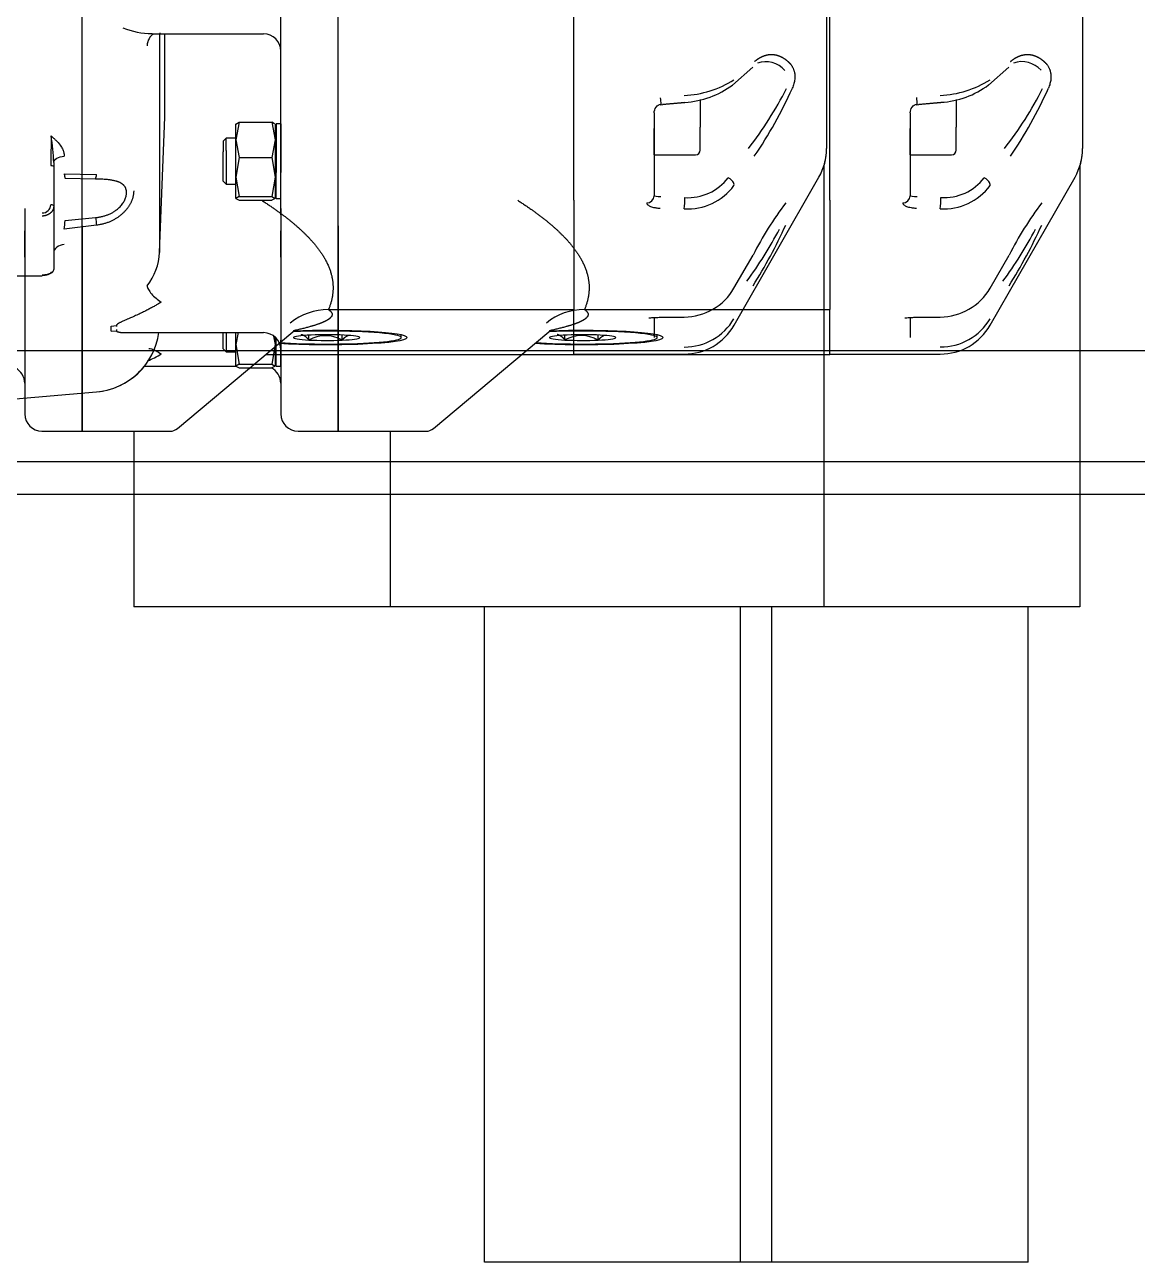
# Model space of a CAD drawing. Extents: x -1899985 to 1774885, y 556286 to 2175695.
# Drawn here: x -1083026.5 to -1082722.4, y 575677.6 to 576015.9 of the extents above; entities that cross this region are included whole.
import ezdxf

# ---------------------------------------------------------------- set-up
doc = ezdxf.new("R2010")
doc.units = 0
doc.header["$LTSCALE"] = 10
doc.header["$MEASUREMENT"] = 0
for name, color, linetype in [('20剖面图$0$A-LIN-V', 9, 'Continuous'), ('20剖面图$0$EWHS5T6M-1', 7, 'Continuous'), ('20剖面图$0$EWHS5T6M-3', 7, 'Continuous'), ('20剖面图$0$FHSGH10105-主梁-04', 7, 'Continuous'), ('20剖面图$0$FHSGH10105-主梁-06', 7, 'Continuous'), ('20剖面图$0$取电臂', 7, 'Continuous'), ('A-LIN-V', 9, 'Continuous')]:
    doc.layers.add(name, color=color, linetype=linetype)

# ---------------------------------------------------------------- blocks, each defined once
blk = doc.blocks.new('20剖面图$0$w4234')
at = {"layer": '20剖面图$0$EWHS5T6M-1', "color": 2, "linetype": 'Continuous'}
for p, q in [((1597292.03, -80330.89), (1597292.03, -80451.34)), ((1597292.03, -80330.89), (1597292.03, -80451.34)), ((1597103.46, -80403.29), (1597103.46, -80451.34)), ((1597103.46, -80403.29), (1597103.46, -80451.34)), ((1597279.46, -80451.34), (1597166.32, -80451.34)), ((1597199.32, -80451.34), (1597166.32, -80451.34)), ((1597279.46, -80451.34), (1597277.89, -80451.34))]:
    blk.add_line(p, q, dxfattribs=at)
at = {"layer": '20剖面图$0$EWHS5T6M-3', "color": 2, "linetype": 'Continuous'}
for p, q in [((1597089.32, -80347.15), (1597089.32, -80089)), ((1597223.68, -80312.06), (1597223.68, -80114.16)), ((1597223.68, -80312.06), (1597223.68, -80115.2)), ((1597292.82, -80115.33), (1597292.82, -80293.19)), ((1597292.82, -80115.33), (1597292.82, -80293.19)), ((1597089.32, -80403.29), (1597089.32, -80232.45)), ((1597292.82, -80293.19), (1597292.82, -80314.94)), ((1597292.82, -80293.19), (1597292.82, -80314.94)), ((1597267.09, -80308.68), (1597272.66, -80303.73)), ((1597223.68, -80340.16), (1597223.68, -80312.06)), ((1597223.68, -80340.16), (1597223.68, -80312.06)), ((1597247.34, -80314.06), (1597248.01, -80314)), ((1597247.96, -80314), (1597248.87, -80313.92)), ((1597254.08, -80313.42), (1597247.99, -80313.99)), ((1597248.87, -80313.92), (1597254.08, -80313.42)), ((1597258.25, -80312.57), (1597258.25, -80320.19)), ((1597292.82, -80314.94), (1597292.82, -80325.98)), ((1597292.82, -80314.94), (1597292.82, -80325.98)), ((1597245.68, -80316.26), (1597245.68, -80338.24)), ((1597245.68, -80316.29), (1597245.68, -80320.57)), ((1597245.68, -80327.7), (1597245.68, -80320.57)), ((1597258.25, -80326.45), (1597258.25, -80320.19)), ((1597258.25, -80322.93), (1597258.26, -80322.94)), ((1597245.68, -80327.7), (1597256.99, -80327.7)), ((1597292.03, -80330.89), (1597292.03, -80451.34)), ((1597292.03, -80330.89), (1597292.03, -80451.34)), ((1597245.68, -80333.85), (1597245.68, -80338.24)), ((1597267.53, -80374.31), (1597290.74, -80333.79)), ((1597245.68, -80338.24), (1597245.68, -80338.94)), ((1597223.68, -80340.16), (1597223.68, -80369.3)), ((1597223.68, -80340.16), (1597223.68, -80370.01)), ((1597073.61, -80342.38), (1597073.61, -80348.53)), ((1597073.61, -80344.12), (1597073.61, -80398.57)), ((1597073.61, -80355.67), (1597073.61, -80348.53)), ((1597089.32, -80347.15), (1597089.32, -80403.29)), ((1597267.5, -80364.17), (1597272.71, -80355.14)), ((1597156.63, -80370.01), (1597156.6, -80370.01)), ((1597156.63, -80370.01), (1597223.68, -80370.01)), ((1597223.68, -80382.34), (1597223.68, -80370.01)), ((1597223.68, -80382.16), (1597223.68, -80370.19)), ((1597245.68, -80372.2), (1597245.68, -80377.64)), ((1597247.51, -80372.14), (1597253.91, -80372.09)), ((1597115.34, -80402.55), (1597146.87, -80376.09)), ((1597151.28, -80378.35), (1597151.28, -80377.01)), ((1597160.34, -80378.38), (1597160.34, -80376.98)), ((1597176.53, -80377.68), (1597176.53, -80376.97)), ((1597139.43, -80382.34), (1597223.68, -80382.34)), ((1597223.68, -80382.22), (1597253.89, -80382.22)), ((1597073.61, -80390.18), (1597073.61, -80398.57)), ((1597078.32, -80403.29), (1597089.32, -80403.29)), ((1597078.32, -80403.29), (1597089.32, -80403.29)), ((1597089.32, -80403.29), (1597113.32, -80403.29)), ((1597089.32, -80403.29), (1597103.46, -80403.29)), ((1597103.46, -80403.29), (1597103.46, -80451.34)), ((1597103.46, -80403.29), (1597103.46, -80451.34)), ((1597116.03, -80451.34), (1597103.46, -80451.34)), ((1597116.03, -80451.34), (1597103.46, -80451.34)), ((1597279.46, -80451.34), (1597116.03, -80451.34)), ((1597199.32, -80451.34), (1597116.03, -80451.34)), ((1597279.46, -80451.34), (1597277.89, -80451.34)), ((1597292.03, -80451.34), (1597279.46, -80451.34)), ((1597292.03, -80451.34), (1597279.46, -80451.34))]:
    blk.add_line(p, q, dxfattribs=at)
for centre, radius, start, end in [((1597276.17, -80309.31), 7.05, 41.5617, 108.8064), ((1597252.74, -80284.12), 27.39, 272.3981, 302.5954), ((1597252.59, -80288.94), 24.48, 273.4853, 306.4262), ((1597193.06, -80264.81), 99.45, 322.0356, 333.2427), ((1597175.03, -80261.12), 118.74, 325.6453, 335.9387), ((1597256.99, -80326.45), 1.26, 270, 360), ((1597277.11, -80325.98), 15.71, 330.1892, 0), ((1597277.11, -80325.98), 15.71, 341.8051, 0), ((1597254.91, -80325.64), 13.8, 266.487, 322.7895), ((1597254.77, -80326.7), 15.83, 266.8023, 323.5023), ((1597243.69, -80338.88), 1.98, 268.2746, 358.1638), ((1597237.99, -80340.04), 16.09, 351.1863, 2.2116), ((1597360, -80399.84), 98.07, 143.0348, 152.8846), ((1597186.35, -80299.31), 105.5, 323.3467, 332.5077), ((1597142.59, -80282.94), 153.08, 328.2109, 335.2911), ((1597253.78, -80356.23), 15.85, 270.4064, 329.9676), ((1597156.63, -80386.51), 16.5, 90.0996, 129.166), ((1597254.02, -80364.66), 15.61, 269.5176, 329.7272), ((1597253.89, -80366.5), 15.71, 270, 330.1892), ((1597155.78, -80386.38), 9.21, 60.3173, 119.306), ((1597068.89, -80390.18), 4.71, 0, 62.8719), ((1597068.89, -80390.18), 4.71, 0, 62.8719), ((1597078.32, -80398.57), 4.71, 180, 270), ((1597078.32, -80398.57), 4.71, 180, 270), ((1597113.32, -80400.14), 3.14, 270, 310)]:
    blk.add_arc(centre, radius, start, end, dxfattribs=at)
for centre, major_axis, ratio, start_param, end_param in [((1597247.36, -80312.01), (-0.19, 2.03), 0.00447, 1.617607, 3.576156), ((1597156.11, -80377.68), (-22, 0), 0.087156, 3.141593, 5.13954), ((1597156.11, -80377.68), (20.43, 0), 0.087156, 0.485902, 2.024816), ((1597156.11, -80377.68), (22, 0), 0.087156, 4.081811, 6.283185), ((1597156.11, -80377.68), (-20.43, 0), 0.087156, 0.894834, 3.627495), ((1597156.11, -80377.68), (9.07, 0), 0.087156, 3.103896, 3.627495), ((1597156.11, -80377.68), (-9.07, 0), 0.087156, 5.198291, 6.245489), ((1597156.11, -80377.68), (-9.07, 0), 0.087156, 0.485902, 1.009501), ((1597156.11, -80377.68), (-9.07, 0), 0.087156, 1.009501, 2.056699), ((1597156.11, -80377.68), (9.07, 0), 0.087156, 1.009501, 2.056699), ((1597156.11, -80377.68), (9.07, 0), 0.087156, 5.198291, 6.245489), ((1597156.11, -80377.68), (-9.07, 0), 0.087156, 3.103896, 4.151094)]:
    blk.add_ellipse(centre, major_axis=major_axis, ratio=ratio, start_param=start_param, end_param=end_param, dxfattribs=at)
for points, degree, knots in [([(1597273.07, -80302.25), (1597273.67, -80301.73), (1597274.29, -80301.34), (1597274.92, -80300.95), (1597275.57, -80300.7), (1597276.21, -80300.45), (1597276.87, -80300.35), (1597277.52, -80300.25), (1597278.18, -80300.3), (1597278.83, -80300.35), (1597279.47, -80300.55), (1597280.11, -80300.75), (1597280.73, -80301.09), (1597281.34, -80301.44), (1597281.92, -80301.92), (1597282.5, -80302.4), (1597283.04, -80303.01)], 2, [0, 0, 0, 0.125, 0.125, 0.25, 0.25, 0.375, 0.375, 0.5, 0.5, 0.625, 0.625, 0.75, 0.75, 0.875, 0.875, 1, 1, 1]), ([(1597283.04, -80303.01), (1597283.1, -80303.1), (1597283.21, -80303.26), (1597283.37, -80303.51), (1597283.52, -80303.76), (1597283.65, -80304.02), (1597283.76, -80304.28), (1597283.86, -80304.55), (1597283.95, -80304.82), (1597284.02, -80305.1), (1597284.07, -80305.37), (1597284.12, -80305.66), (1597284.15, -80306.03), (1597284.16, -80306.5), (1597284.13, -80307.07), (1597284.04, -80307.67), (1597283.9, -80308.27), (1597283.71, -80308.9), (1597283.54, -80309.32), (1597283.45, -80309.53)], 3, [0, 0, 0, 0, 0.048845, 0.096906, 0.144215, 0.190808, 0.236719, 0.281986, 0.326648, 0.370744, 0.414319, 0.457414, 0.500075, 0.58118, 0.662791, 0.745199, 0.82869, 0.913537, 1, 1, 1, 1]), ([(1597245.68, -80316.26), (1597245.68, -80315.7), (1597245.87, -80315.12), (1597246.54, -80314.22), (1597247.02, -80313.91), (1597247.54, -80313.85)], 3, [0, 0, 0, 0, 0.5, 0.5, 1, 1, 1, 1]), ([(1597267.5, -80336.11), (1597267.53, -80335.96), (1597267.51, -80335.78), (1597267.4, -80335.4), (1597267.29, -80335.2), (1597266.99, -80334.8), (1597266.81, -80334.61), (1597266.38, -80334.26), (1597266.15, -80334.11), (1597265.91, -80333.99)], 3, [0, 0, 0, 0, 0.25, 0.25, 0.5, 0.5, 0.75, 0.75, 1, 1, 1, 1]), ([(1597138.4, -80340.16), (1597141.14, -80341.93), (1597143.46, -80343.64), (1597145.91, -80345.44), (1597147.93, -80347.2), (1597150.04, -80349.04), (1597151.7, -80350.85), (1597153.43, -80352.73), (1597154.69, -80354.59), (1597157.28, -80358.47), (1597157.78, -80362.28), (1597158.28, -80366.12), (1597156.63, -80370.01)], 2, [0, 0, 0, 0.125, 0.125, 0.25, 0.25, 0.375, 0.375, 0.5, 0.5, 0.75, 0.75, 1, 1, 1]), ([(1597243.63, -80340.86), (1597243.64, -80340.89), (1597243.64, -80340.95), (1597243.66, -80341.04), (1597243.71, -80341.15), (1597243.79, -80341.27), (1597243.96, -80341.44), (1597244.25, -80341.64), (1597244.69, -80341.84), (1597245.22, -80342.02), (1597245.82, -80342.15), (1597246.42, -80342.24), (1597246.91, -80342.28), (1597247.22, -80342.3), (1597247.36, -80342.3)], 3, [0, 0, 0, 0, 0.040091, 0.085599, 0.136434, 0.192536, 0.253873, 0.39572, 0.505375, 0.612356, 0.753804, 0.848833, 0.930864, 1, 1, 1, 1]), ([(1597156.6, -80370.01), (1597158.89, -80371.52), (1597156.11, -80373.04), (1597155.43, -80373.41), (1597154.44, -80373.79), (1597153.47, -80374.16), (1597152.21, -80374.53), (1597150.17, -80375.14), (1597147.32, -80375.76)], 2, [0, 0, 0, 0.5, 0.5, 0.625, 0.625, 0.75, 0.75, 0.9651205, 0.9651205, 0.9651205]), ([(1597244.26, -80372.33), (1597244.26, -80372.33), (1597244.27, -80372.33), (1597244.38, -80372.31), (1597244.76, -80372.26), (1597245.51, -80372.2), (1597246.53, -80372.15), (1597247.2, -80372.14), (1597247.51, -80372.14)], 3, [0.4127267, 0.4127267, 0.4127267, 0.4127267, 0.4325468, 0.4958555, 0.5912118, 0.726311, 0.893279, 1, 1, 1, 1]), ([(1597146.85, -80376.11), (1597147.03, -80375.96), (1597147.25, -80375.77), (1597147.26, -80375.7), (1597147.25, -80375.69)], 3, [0, 0, 0, 0, 0.0924354, 0.1357639, 0.1357639, 0.1357639, 0.1357639]), ([(1597149.16, -80376.79), (1597149.68, -80376.88), (1597150.25, -80377.3), (1597150.72, -80377.67), (1597151.28, -80378.35)], 2, [0, 0, 0, 0.5, 0.5, 1, 1, 1]), ([(1597160.34, -80378.38), (1597160.97, -80377.71), (1597161.51, -80377.35), (1597161.82, -80377.14), (1597162.12, -80377.02)], 2, [0, 0, 0, 0.25, 0.25, 0.3701268, 0.3701268, 0.3701268])]:
    blk.add_open_spline(points, degree=degree, knots=knots, dxfattribs=at)
for points in [[(1597247.54, -80339.21), (1597246.5, -80339.2), (1597245.68, -80339.08), (1597245.68, -80338.94)], [(1597278.27, -80345.78), (1597278.59, -80345.28), (1597278.86, -80344.84), (1597279.1, -80344.45)]]:
    blk.add_open_spline(points, degree=3, dxfattribs=at)
at = {"layer": '20剖面图$0$FHSGH10105-主梁-06', "color": 2, "linetype": 'Continuous'}
for p, q in [((1598387.64, -80411.62), (1592220.4, -80411.62)), ((1598387.64, -80420.62), (1592220.4, -80420.62))]:
    blk.add_line(p, q, dxfattribs=at)
at = {"layer": '20剖面图$0$取电臂', "color": 2, "linetype": 'Continuous'}
for p, q in [((1597199.32, -80630.48), (1597199.32, -80451.34)), ((1597199.32, -80630.48), (1597199.32, -80451.34)), ((1597277.89, -80630.48), (1597277.89, -80451.34)), ((1597277.89, -80630.48), (1597277.89, -80451.34)), ((1597205.61, -80630.48), (1597199.32, -80630.48)), ((1597205.61, -80630.48), (1597199.32, -80630.48)), ((1597271.61, -80630.48), (1597205.61, -80630.48)), ((1597271.61, -80630.48), (1597205.61, -80630.48)), ((1597277.89, -80630.48), (1597271.61, -80630.48)), ((1597277.89, -80630.48), (1597271.61, -80630.48))]:
    blk.add_line(p, q, dxfattribs=at)
blk = doc.blocks.new('20剖面图$0$55555555rrrrrr-M')
at = {"layer": '20剖面图$0$EWHS5T6M-1', "color": 2, "linetype": 'Continuous'}
for p, q in [((1515632.28, 577247.23), (1515632.28, 577126.78)), ((1515632.28, 577247.23), (1515632.28, 577126.78)), ((1515443.71, 577174.83), (1515443.71, 577126.78)), ((1515443.71, 577174.83), (1515443.71, 577126.78)), ((1515539.57, 577126.78), (1515506.57, 577126.78)), ((1515619.71, 577126.78), (1515506.57, 577126.78)), ((1515619.71, 577126.78), (1515618.14, 577126.78))]:
    blk.add_line(p, q, dxfattribs=at)
at = {"layer": '20剖面图$0$EWHS5T6M-3', "color": 2, "linetype": 'Continuous'}
for p, q in [((1515429.57, 577230.96), (1515429.57, 577489.11)), ((1515413.85, 577233.99), (1515413.85, 577484.4)), ((1515563.93, 577266.06), (1515563.93, 577463.96)), ((1515563.93, 577266.06), (1515563.93, 577462.91)), ((1515633.07, 577462.79), (1515633.07, 577284.92)), ((1515633.07, 577462.79), (1515633.07, 577284.92)), ((1515429.57, 577174.83), (1515429.57, 577345.67)), ((1515633.07, 577284.92), (1515633.07, 577263.17)), ((1515633.07, 577284.92), (1515633.07, 577263.17)), ((1515378.65, 577283.47), (1515409.14, 577283.47)), ((1515380.77, 577283.74), (1515380.7, 577283.07)), ((1515380.7, 577283.07), (1515380.7, 577249.53)), ((1515382.14, 577276.17), (1515382.14, 577283.47)), ((1515382.14, 577260.65), (1515382.14, 577276.17)), ((1515607.33, 577269.44), (1515612.91, 577274.38)), ((1515563.93, 577237.96), (1515563.93, 577266.06)), ((1515563.93, 577237.96), (1515563.93, 577266.06)), ((1515587.59, 577264.05), (1515588.26, 577264.12)), ((1515588.21, 577264.11), (1515589.12, 577264.2)), ((1515594.33, 577264.7), (1515588.24, 577264.12)), ((1515589.12, 577264.2), (1515594.33, 577264.69)), ((1515598.5, 577265.55), (1515598.5, 577257.93)), ((1515380.7, 577223.7), (1515382.14, 577260.65)), ((1515585.93, 577261.86), (1515585.93, 577239.88)), ((1515585.93, 577261.82), (1515585.93, 577257.55)), ((1515633.07, 577263.17), (1515633.07, 577252.13)), ((1515633.07, 577263.17), (1515633.07, 577252.13)), ((1515401.6, 577258.81), (1515402.51, 577259.33)), ((1515402.51, 577259.33), (1515401.6, 577254.5)), ((1515401.6, 577254.5), (1515401.6, 577258.85)), ((1515402.51, 577259.33), (1515411.37, 577259.33)), ((1515412.15, 577258.89), (1515411.37, 577259.33)), ((1515411.37, 577259.33), (1515412.28, 577254.5)), ((1515412.28, 577258.85), (1515412.28, 577254.5)), ((1515412.56, 577258.85), (1515412.28, 577257.75)), ((1515412.56, 577258.85), (1515412.56, 577245.56)), ((1515413.85, 577258.85), (1515412.56, 577258.85)), ((1515413.85, 577258.85), (1515413.85, 577245.56)), ((1515585.93, 577250.41), (1515585.93, 577257.55)), ((1515598.5, 577251.67), (1515598.5, 577257.93)), ((1515398.93, 577254.92), (1515398.14, 577254.14)), ((1515398.14, 577254.14), (1515398.14, 577251.18)), ((1515398.93, 577251.54), (1515398.93, 577254.92)), ((1515401.6, 577254.92), (1515398.93, 577254.92)), ((1515401.6, 577244.32), (1515401.6, 577254.5)), ((1515401.6, 577254.5), (1515402.51, 577249.67)), ((1515412.28, 577254.5), (1515411.37, 577249.67)), ((1515412.28, 577254.5), (1515412.28, 577244.32)), ((1515598.5, 577255.18), (1515598.51, 577255.17)), ((1515398.14, 577243.14), (1515398.14, 577251.18)), ((1515398.93, 577251.54), (1515398.93, 577242.35)), ((1515585.93, 577250.41), (1515597.24, 577250.41)), ((1515351.78, 577248.25), (1515351.78, 577247.1)), ((1515351.78, 577247.1), (1515351.78, 577236.35)), ((1515380.7, 577249.53), (1515380.7, 577223.7)), ((1515402.51, 577249.67), (1515401.6, 577244.32)), ((1515402.51, 577249.67), (1515411.37, 577249.67)), ((1515411.37, 577249.67), (1515412.28, 577244.32)), ((1515632.28, 577247.23), (1515632.28, 577126.78)), ((1515632.28, 577247.23), (1515632.28, 577126.78)), ((1515354.65, 577245.18), (1515363.49, 577244.99)), ((1515363.22, 577243.77), (1515354.93, 577243.9)), ((1515401.6, 577244.32), (1515402.51, 577238.98)), ((1515401.6, 577238.46), (1515401.6, 577244.32)), ((1515412.28, 577244.32), (1515411.37, 577238.98)), ((1515412.28, 577244.32), (1515412.28, 577238.46)), ((1515412.56, 577238.42), (1515412.56, 577245.56)), ((1515413.85, 577238.42), (1515413.85, 577245.56)), ((1515585.93, 577244.27), (1515585.93, 577239.88)), ((1515607.77, 577203.8), (1515630.99, 577244.32)), ((1515398.14, 577243.14), (1515398.93, 577242.35)), ((1515398.93, 577242.35), (1515401.6, 577242.35)), ((1515402.51, 577238.98), (1515401.6, 577238.46)), ((1515401.6, 577238.46), (1515402.51, 577237.95)), ((1515402.51, 577238.98), (1515411.37, 577238.98)), ((1515402.51, 577237.95), (1515411.37, 577237.95)), ((1515411.37, 577238.98), (1515412.28, 577238.46)), ((1515412.28, 577238.46), (1515411.37, 577237.95)), ((1515412.28, 577239.53), (1515412.56, 577238.42)), ((1515412.28, 577238.42), (1515412.28, 577238.46)), ((1515412.56, 577238.42), (1515413.85, 577238.42)), ((1515563.93, 577237.96), (1515563.93, 577208.81)), ((1515563.93, 577237.96), (1515563.93, 577208.1)), ((1515585.93, 577239.88), (1515585.93, 577239.17)), ((1515351.78, 577236.35), (1515351.78, 577219.01)), ((1515413.85, 577235.73), (1515413.85, 577229.58)), ((1515413.85, 577233.99), (1515413.85, 577179.54)), ((1515363.49, 577231.13), (1515354.65, 577230.02)), ((1515354.93, 577232.42), (1515363.22, 577233.22)), ((1515429.57, 577230.96), (1515429.57, 577174.83)), ((1515413.85, 577222.44), (1515413.85, 577229.58)), ((1515607.75, 577213.95), (1515612.96, 577222.97)), ((1515323.5, 577217.34), (1515348.64, 577217.34)), ((1515413.85, 577213.04), (1515413.85, 577199.75)), ((1515496.88, 577208.1), (1515496.85, 577208.1)), ((1515496.88, 577208.1), (1515563.93, 577208.1)), ((1515563.93, 577195.78), (1515563.93, 577208.1)), ((1515563.93, 577195.96), (1515563.93, 577207.92)), ((1515367.5, 577203.55), (1515368.91, 577203.76)), ((1515367.5, 577202.14), (1515367.5, 577203.55)), ((1515368.91, 577203.76), (1515368.93, 577203.46)), ((1515585.93, 577205.92), (1515585.93, 577200.47)), ((1515587.76, 577205.97), (1515594.16, 577206.02)), ((1515367.5, 577202.14), (1515368.91, 577202.31)), ((1515368.93, 577202.61), (1515368.91, 577202.31)), ((1515371.46, 577201.78), (1515409.14, 577201.78)), ((1515398.14, 577197.32), (1515398.14, 577201.78)), ((1515398.93, 577201.78), (1515398.93, 577196.54)), ((1515401.6, 577198.5), (1515401.6, 577201.78)), ((1515402.16, 577201.78), (1515401.6, 577198.5)), ((1515411.9, 577200.77), (1515412.28, 577198.5)), ((1515412.28, 577200.58), (1515412.28, 577198.5)), ((1515412.56, 577200.31), (1515412.56, 577199.75)), ((1515412.56, 577192.61), (1515412.56, 577199.75)), ((1515413.85, 577192.61), (1515413.85, 577199.75)), ((1515455.59, 577175.56), (1515487.12, 577202.02)), ((1515491.52, 577199.77), (1515491.52, 577201.1)), ((1515500.59, 577199.74), (1515500.59, 577201.13)), ((1515516.78, 577200.43), (1515516.78, 577201.15)), ((1515398.14, 577197.32), (1515398.93, 577196.54)), ((1515398.93, 577196.54), (1515401.6, 577196.54)), ((1515401.6, 577192.65), (1515401.6, 577198.5)), ((1515401.6, 577198.5), (1515402.51, 577193.16)), ((1515412.28, 577198.5), (1515411.37, 577193.16)), ((1515412.28, 577198.5), (1515412.28, 577192.65)), ((1515402.51, 577193.16), (1515401.6, 577192.65)), ((1515402.51, 577193.16), (1515411.37, 577193.16)), ((1515411.37, 577193.16), (1515412.28, 577192.65)), ((1515412.28, 577193.71), (1515412.56, 577192.61)), ((1515479.68, 577195.78), (1515563.93, 577195.78)), ((1515563.93, 577195.9), (1515594.14, 577195.9)), ((1515376.61, 577192.65), (1515401.6, 577192.65)), ((1515376.61, 577192.65), (1515401.6, 577192.65)), ((1515401.6, 577192.65), (1515402.51, 577192.13)), ((1515401.6, 577192.65), (1515402.51, 577192.13)), ((1515402.51, 577192.13), (1515411.37, 577192.13)), ((1515402.51, 577192.13), (1515411.29, 577192.13)), ((1515412.28, 577192.65), (1515411.37, 577192.13)), ((1515412.28, 577192.61), (1515412.28, 577192.65)), ((1515412.56, 577192.61), (1515413.85, 577192.61)), ((1515413.85, 577187.94), (1515413.85, 577179.54)), ((1515339.21, 577183.47), (1515363.49, 577185.6)), ((1515339.21, 577183.47), (1515363.49, 577185.6)), ((1515418.57, 577174.83), (1515429.57, 577174.83)), ((1515418.57, 577174.83), (1515429.57, 577174.83)), ((1515429.57, 577174.83), (1515443.71, 577174.83)), ((1515429.57, 577174.83), (1515453.57, 577174.83)), ((1515443.71, 577174.83), (1515443.71, 577126.78)), ((1515443.71, 577174.83), (1515443.71, 577126.78)), ((1515456.28, 577126.78), (1515443.71, 577126.78)), ((1515456.28, 577126.78), (1515443.71, 577126.78)), ((1515539.57, 577126.78), (1515456.28, 577126.78)), ((1515619.71, 577126.78), (1515456.28, 577126.78)), ((1515619.71, 577126.78), (1515618.14, 577126.78)), ((1515632.28, 577126.78), (1515619.71, 577126.78)), ((1515632.28, 577126.78), (1515619.71, 577126.78))]:
    blk.add_line(p, q, dxfattribs=at)
for centre, radius, start, end in [((1515378.58, 577303.39), 19.88, 246.5852, 270.2132), ((1515409.14, 577278.75), 4.71, 0, 90), ((1515616.42, 577268.81), 7.05, 41.5617, 108.8064), ((1515592.99, 577294), 27.39, 272.3981, 302.5954), ((1515592.84, 577289.18), 24.48, 273.4853, 306.4262), ((1515533.31, 577313.3), 99.45, 322.0356, 333.2427), ((1515515.28, 577317), 118.74, 325.6453, 335.9387), ((1516641.39, 577240.54), 1290.41, 179.33389, 179.69135), ((1515284.52, 577245.32), 67.33, 2.5008, 8.7375), ((1515597.24, 577251.67), 1.26, 270, 360), ((1515617.35, 577252.13), 15.71, 330.1892, 0), ((1515617.35, 577252.13), 15.71, 341.8051, 0), ((1515359.76, 577245.19), 3.73, 337.7143, 357.0189), ((1515595.16, 577252.48), 13.8, 266.487, 322.7895), ((1515595.02, 577251.42), 15.83, 266.8023, 323.5023), ((1515348.7, 577236.8), 2.29, 268.4026, 358.4531), ((1515583.94, 577239.24), 1.98, 268.2746, 358.1638), ((1515578.24, 577238.08), 16.09, 351.1863, 2.2116), ((1515700.25, 577178.27), 98.07, 143.0348, 152.8846), ((1515040.02, 577267.2), 316.82, 353.2607, 353.6969), ((1516231.37, 577346.02), 875.45, 187.4029, 187.54076), ((1515526.6, 577278.8), 105.5, 323.3467, 332.5077), ((1515482.83, 577295.18), 153.08, 328.2109, 335.2911), ((1515364.82, 577224.4), 15.89, 321.8574, 357.4911), ((1515351.02, 577219.03), 0.763, 268.2746, 358.1638), ((1515594.03, 577221.88), 15.85, 270.4064, 329.9676), ((1515496.88, 577191.61), 16.5, 90.0996, 129.166), ((1515594.27, 577213.46), 15.61, 269.5176, 329.7272), ((1515594.14, 577211.61), 15.71, 270, 330.1892), ((1515361.85, 577204.38), 18.86, 275, 352.0705), ((1515409.14, 577197.06), 4.71, 0, 90), ((1515496.03, 577191.74), 9.21, 60.3173, 119.306), ((1515370.29, 577213.4), 20.58, 290.3016, 301.9872), ((1515361.85, 577204.38), 18.86, 275, 321.5339), ((1515409.14, 577187.94), 4.71, 0, 62.8719), ((1515409.14, 577187.94), 4.71, 0, 62.8719), ((1515418.57, 577179.54), 4.71, 180, 270), ((1515418.57, 577179.54), 4.71, 180, 270), ((1515453.57, 577177.97), 3.14, 270, 310)]:
    blk.add_arc(centre, radius, start, end, dxfattribs=at)
for centre, major_axis, ratio, start_param, end_param in [((1515381.18, 577279.19), (1.87, -4.33), 0.783089, 3.209194, 4.163104), ((1515587.61, 577266.11), (-0.19, 2.03), 0.00447, 1.617607, 3.576156), ((1515351, 577236.35), (-0.786, 0), 0.5, 3.141593, 4.712389), ((1515354.93, 577223.6), (3.14, 0), 0.721105, 1.658063, 3.14162), ((1515496.35, 577200.43), (22, 0), 0.087156, 4.081811, 6.283185), ((1515496.35, 577200.43), (-20.43, 0), 0.087156, 0.894834, 3.627495), ((1515496.35, 577200.43), (9.07, 0), 0.087156, 3.103896, 3.627495), ((1515496.35, 577200.43), (-22, 0), 0.087156, 3.141593, 5.13954), ((1515496.35, 577200.43), (-9.07, 0), 0.087156, 5.198291, 6.245489), ((1515496.35, 577200.43), (20.43, 0), 0.087156, 0.485902, 2.024816), ((1515496.35, 577200.43), (-9.07, 0), 0.087156, 0.485902, 1.009501), ((1515496.35, 577200.43), (-9.07, 0), 0.087156, 1.009501, 2.056699), ((1515496.35, 577200.43), (9.07, 0), 0.087156, 1.009501, 2.056699), ((1515496.35, 577200.43), (9.07, 0), 0.087156, 5.198291, 6.245489), ((1515496.35, 577200.43), (-9.07, 0), 0.087156, 3.103896, 4.151094)]:
    blk.add_ellipse(centre, major_axis=major_axis, ratio=ratio, start_param=start_param, end_param=end_param, dxfattribs=at)
for points, degree, knots in [([(1515613.32, 577275.86), (1515613.92, 577276.39), (1515614.54, 577276.78), (1515615.17, 577277.17), (1515615.81, 577277.42), (1515616.46, 577277.66), (1515617.12, 577277.76), (1515617.77, 577277.86), (1515618.42, 577277.81), (1515619.08, 577277.76), (1515619.72, 577277.56), (1515620.36, 577277.36), (1515620.97, 577277.02), (1515621.59, 577276.68), (1515622.17, 577276.2), (1515622.75, 577275.71), (1515623.29, 577275.1)], 2, [0, 0, 0, 0.125, 0.125, 0.25, 0.25, 0.375, 0.375, 0.5, 0.5, 0.625, 0.625, 0.75, 0.75, 0.875, 0.875, 1, 1, 1]), ([(1515623.29, 577275.1), (1515623.34, 577275.02), (1515623.46, 577274.86), (1515623.62, 577274.61), (1515623.77, 577274.35), (1515623.9, 577274.09), (1515624.01, 577273.83), (1515624.11, 577273.56), (1515624.2, 577273.29), (1515624.27, 577273.02), (1515624.32, 577272.74), (1515624.36, 577272.46), (1515624.4, 577272.09), (1515624.41, 577271.62), (1515624.37, 577271.04), (1515624.29, 577270.45), (1515624.15, 577269.84), (1515623.96, 577269.22), (1515623.79, 577268.8), (1515623.7, 577268.59)], 3, [0, 0, 0, 0, 0.048845, 0.096906, 0.144215, 0.190808, 0.236719, 0.281986, 0.326648, 0.370744, 0.414319, 0.457414, 0.500075, 0.58118, 0.662791, 0.745199, 0.82869, 0.913537, 1, 1, 1, 1]), ([(1515585.93, 577261.86), (1515585.93, 577262.42), (1515586.11, 577262.99), (1515586.79, 577263.9), (1515587.27, 577264.21), (1515587.79, 577264.26)], 3, [0, 0, 0, 0, 0.5, 0.5, 1, 1, 1, 1]), ([(1515351.07, 577255.54), (1515351.29, 577255.35), (1515351.73, 577254.96), (1515352.59, 577254.16), (1515353.34, 577253.33), (1515353.87, 577252.53), (1515354.15, 577252.04), (1515354.33, 577251.61), (1515354.48, 577251.2), (1515354.58, 577250.8), (1515354.64, 577250.4), (1515354.65, 577250.13), (1515354.65, 577250)], 3, [0, 0, 0, 0, 0.125011, 0.250017, 0.499875, 0.603087, 0.677277, 0.749978, 0.814865, 0.874988, 0.937496, 1, 1, 1, 1]), ([(1515351, 577247.49), (1515351.2, 577247.49), (1515351.41, 577247.45), (1515351.7, 577247.3), (1515351.78, 577247.2), (1515351.78, 577247.1)], 3, [0, 0, 0, 0, 0.5, 0.5, 1, 1, 1, 1]), ([(1515351.78, 577248.25), (1515351.78, 577248.65), (1515352.06, 577249.1), (1515353.16, 577249.77), (1515353.94, 577249.96), (1515354.65, 577250)], 3, [0, 0, 0, 0, 0.5, 0.5, 1, 1, 1, 1]), ([(1515354.65, 577245.18), (1515354.66, 577245.12), (1515354.67, 577245.01), (1515354.69, 577244.85), (1515354.71, 577244.68), (1515354.74, 577244.51), (1515354.77, 577244.34), (1515354.81, 577244.19), (1515354.84, 577244.07), (1515354.88, 577243.96), (1515354.91, 577243.92), (1515354.93, 577243.9)], 3, [0, 0, 0, 0, 0.077735, 0.163795, 0.258193, 0.360935, 0.47203, 0.591481, 0.719291, 0.855464, 1, 1, 1, 1]), ([(1515371.67, 577240.05), (1515371.67, 577240.13), (1515371.67, 577240.29), (1515371.65, 577240.52), (1515371.61, 577240.73), (1515371.56, 577240.94), (1515371.5, 577241.14), (1515371.43, 577241.33), (1515371.34, 577241.51), (1515371.23, 577241.69), (1515371.12, 577241.85), (1515370.99, 577242.01), (1515370.84, 577242.15), (1515370.69, 577242.29), (1515370.51, 577242.43), (1515370.33, 577242.55), (1515370.13, 577242.67), (1515369.92, 577242.78), (1515369.69, 577242.88), (1515369.45, 577242.98), (1515369.2, 577243.07), (1515368.76, 577243.21), (1515368.11, 577243.37), (1515367.2, 577243.52), (1515366.12, 577243.64), (1515364.79, 577243.73), (1515363.77, 577243.76), (1515363.22, 577243.77)], 3, [0, 0, 0, 0, 0.025288, 0.050219, 0.074845, 0.099219, 0.123396, 0.147433, 0.171387, 0.195316, 0.219278, 0.243332, 0.267533, 0.291939, 0.316604, 0.341581, 0.366922, 0.392675, 0.418887, 0.445603, 0.472864, 0.500709, 0.581938, 0.664866, 0.750426, 0.865857, 1, 1, 1, 1]), ([(1515607.75, 577242), (1515607.77, 577242.16), (1515607.76, 577242.34), (1515607.64, 577242.72), (1515607.54, 577242.92), (1515607.24, 577243.31), (1515607.05, 577243.51), (1515606.63, 577243.85), (1515606.4, 577244.01), (1515606.16, 577244.13)], 3, [0, 0, 0, 0, 0.25, 0.25, 0.5, 0.5, 0.75, 0.75, 1, 1, 1, 1]), ([(1515373.64, 577240.5), (1515373.64, 577240.4), (1515373.63, 577240.21), (1515373.62, 577239.93), (1515373.59, 577239.64), (1515373.54, 577239.35), (1515373.48, 577239.06), (1515373.41, 577238.76), (1515373.32, 577238.47), (1515373.22, 577238.17), (1515373.11, 577237.87), (1515372.98, 577237.57), (1515372.83, 577237.27), (1515372.67, 577236.97), (1515372.5, 577236.66), (1515372.31, 577236.36), (1515372.1, 577236.05), (1515371.88, 577235.75), (1515371.63, 577235.45), (1515371.38, 577235.14), (1515371.1, 577234.84), (1515370.81, 577234.54), (1515370.42, 577234.17), (1515369.92, 577233.75), (1515369.29, 577233.28), (1515368.61, 577232.84), (1515367.88, 577232.44), (1515367.1, 577232.08), (1515366.27, 577231.76), (1515365.39, 577231.5), (1515364.46, 577231.28), (1515363.82, 577231.18), (1515363.49, 577231.13)], 3, [0, 0, 0, 0, 0.023596, 0.046848, 0.069813, 0.092549, 0.115115, 0.137574, 0.159988, 0.182418, 0.204926, 0.227574, 0.250421, 0.273525, 0.296943, 0.320728, 0.344931, 0.369601, 0.394784, 0.420522, 0.446855, 0.473821, 0.501454, 0.550477, 0.600634, 0.652145, 0.705215, 0.760032, 0.81677, 0.875584, 0.936618, 1, 1, 1, 1]), ([(1515363.22, 577233.22), (1515363.38, 577233.24), (1515363.71, 577233.28), (1515364.18, 577233.36), (1515364.65, 577233.44), (1515365.1, 577233.55), (1515365.54, 577233.67), (1515365.97, 577233.8), (1515366.38, 577233.94), (1515366.78, 577234.1), (1515367.17, 577234.27), (1515367.55, 577234.46), (1515367.91, 577234.66), (1515368.27, 577234.87), (1515368.6, 577235.1), (1515369.01, 577235.39), (1515369.45, 577235.76), (1515369.92, 577236.2), (1515370.33, 577236.66), (1515370.69, 577237.13), (1515370.99, 577237.61), (1515371.24, 577238.09), (1515371.43, 577238.59), (1515371.57, 577239.08), (1515371.66, 577239.57), (1515371.67, 577239.89), (1515371.67, 577240.05)], 3, [0, 0, 0, 0, 0.039878, 0.078912, 0.117144, 0.154619, 0.191384, 0.227489, 0.262988, 0.297935, 0.332389, 0.366411, 0.400064, 0.433413, 0.466526, 0.499471, 0.55456, 0.607472, 0.65855, 0.708176, 0.756766, 0.804764, 0.852628, 0.900824, 0.949803, 1, 1, 1, 1]), ([(1515478.64, 577237.96), (1515481.39, 577236.18), (1515483.71, 577234.47), (1515486.16, 577232.67), (1515488.18, 577230.92), (1515490.29, 577229.08), (1515491.95, 577227.27), (1515493.68, 577225.39), (1515494.93, 577223.52), (1515497.53, 577219.64), (1515498.03, 577215.84), (1515498.53, 577211.99), (1515496.88, 577208.1)], 2, [0, 0, 0, 0.125, 0.125, 0.25, 0.25, 0.375, 0.375, 0.5, 0.5, 0.75, 0.75, 1, 1, 1]), ([(1515583.88, 577237.25), (1515583.88, 577237.23), (1515583.89, 577237.17), (1515583.91, 577237.07), (1515583.96, 577236.96), (1515584.04, 577236.85), (1515584.21, 577236.68), (1515584.5, 577236.48), (1515584.94, 577236.27), (1515585.47, 577236.1), (1515586.07, 577235.97), (1515586.67, 577235.88), (1515587.16, 577235.83), (1515587.47, 577235.82), (1515587.61, 577235.81)], 3, [0, 0, 0, 0, 0.040091, 0.085599, 0.136434, 0.192536, 0.253873, 0.39572, 0.505375, 0.612356, 0.753804, 0.848833, 0.930864, 1, 1, 1, 1]), ([(1515351.78, 577236.35), (1515351.78, 577236.29), (1515351.78, 577236.17), (1515351.76, 577235.99), (1515351.72, 577235.82), (1515351.68, 577235.66), (1515351.62, 577235.5), (1515351.55, 577235.34), (1515351.47, 577235.19), (1515351.38, 577235.05), (1515351.29, 577234.91), (1515351.18, 577234.78), (1515351.07, 577234.66), (1515350.95, 577234.55), (1515350.83, 577234.44), (1515350.7, 577234.34), (1515350.57, 577234.25), (1515350.44, 577234.16), (1515350.3, 577234.08), (1515350.16, 577234.01), (1515350.02, 577233.95), (1515349.88, 577233.89), (1515349.74, 577233.84), (1515349.59, 577233.79), (1515349.45, 577233.75), (1515349.31, 577233.72), (1515349.17, 577233.7), (1515349.04, 577233.68), (1515348.9, 577233.66), (1515348.77, 577233.65), (1515348.68, 577233.65), (1515348.64, 577233.65)], 3, [0, 0, 0, 0, 0.043815, 0.086945, 0.129389, 0.171151, 0.212229, 0.252628, 0.292346, 0.331388, 0.369753, 0.407445, 0.444466, 0.480818, 0.516503, 0.551525, 0.585887, 0.619591, 0.652642, 0.685043, 0.716798, 0.747913, 0.778391, 0.808237, 0.837458, 0.866059, 0.894046, 0.921426, 0.948207, 0.974395, 1, 1, 1, 1]), ([(1515348.64, 577217.59), (1515348.71, 577217.59), (1515348.86, 577217.59), (1515349.08, 577217.6), (1515349.31, 577217.61), (1515349.52, 577217.64), (1515349.74, 577217.67), (1515349.95, 577217.71), (1515350.16, 577217.76), (1515350.35, 577217.81), (1515350.54, 577217.87), (1515350.72, 577217.94), (1515350.9, 577218.02), (1515351.07, 577218.1), (1515351.24, 577218.2), (1515351.41, 577218.32), (1515351.56, 577218.47), (1515351.68, 577218.63), (1515351.77, 577218.81), (1515351.78, 577218.94), (1515351.78, 577219.01)], 3, [0, 0, 0, 0, 0.043817, 0.087902, 0.132274, 0.176955, 0.221965, 0.267323, 0.313047, 0.359156, 0.405668, 0.4526, 0.499967, 0.551187, 0.60913, 0.673811, 0.745237, 0.823412, 0.908334, 1, 1, 1, 1]), ([(1515351, 577218.27), (1515351, 577218.1), (1515350.83, 577217.95), (1515350.75, 577217.87), (1515350.63, 577217.8), (1515350.5, 577217.72), (1515350.34, 577217.66), (1515350.18, 577217.6), (1515349.99, 577217.55), (1515349.8, 577217.5), (1515349.58, 577217.46), (1515349.43, 577217.44), (1515349.28, 577217.42), (1515348.97, 577217.39), (1515348.64, 577217.39)], 2, [0, 0, 0, 0.25, 0.25, 0.375, 0.375, 0.5, 0.5, 0.625, 0.625, 0.75, 0.75, 0.833333, 0.833333, 1, 1, 1]), ([(1515377.32, 577214.59), (1515377.34, 577214.29), (1515377.46, 577213.95), (1515377.86, 577213.19), (1515378.15, 577212.78), (1515378.87, 577211.96), (1515379.29, 577211.55), (1515380.2, 577210.78), (1515380.69, 577210.42), (1515381.18, 577210.12)], 3, [0, 0, 0, 0, 0.25, 0.25, 0.5, 0.5, 0.75, 0.75, 1, 1, 1, 1]), ([(1515381.18, 577210.12), (1515381.07, 577210.05), (1515380.83, 577209.9), (1515380.46, 577209.68), (1515380.06, 577209.45), (1515379.64, 577209.21), (1515379.2, 577208.96), (1515378.73, 577208.7), (1515378.24, 577208.43), (1515377.73, 577208.16), (1515377.19, 577207.88), (1515376.63, 577207.59), (1515376.05, 577207.3), (1515375.44, 577207.01), (1515374.6, 577206.61), (1515373.63, 577206.17), (1515372.66, 577205.75), (1515372, 577205.48), (1515371.52, 577205.28), (1515371.12, 577205.1), (1515370.71, 577204.92), (1515370.35, 577204.74), (1515370.02, 577204.58), (1515369.74, 577204.44), (1515369.5, 577204.3), (1515369.3, 577204.17), (1515369.14, 577204.06), (1515369.02, 577203.95), (1515368.94, 577203.85), (1515368.92, 577203.79), (1515368.91, 577203.76)], 3, [0, 0, 0, 0, 0.029065, 0.059681, 0.091858, 0.125603, 0.160926, 0.197831, 0.236324, 0.276411, 0.318095, 0.361381, 0.406272, 0.45277, 0.50088, 0.599222, 0.673538, 0.723826, 0.750086, 0.785132, 0.817484, 0.847177, 0.874255, 0.89878, 0.920832, 0.940524, 0.958011, 0.973518, 0.987365, 1, 1, 1, 1]), ([(1515496.85, 577208.1), (1515499.13, 577206.59), (1515496.36, 577205.07), (1515495.68, 577204.7), (1515494.69, 577204.32), (1515493.72, 577203.95), (1515492.46, 577203.58), (1515490.41, 577202.98), (1515487.57, 577202.36)], 2, [0, 0, 0, 0.5, 0.5, 0.625, 0.625, 0.75, 0.75, 0.9651205, 0.9651205, 0.9651205]), ([(1515584.5, 577205.78), (1515584.5, 577205.78), (1515584.52, 577205.79), (1515584.63, 577205.81), (1515585.01, 577205.86), (1515585.76, 577205.92), (1515586.78, 577205.96), (1515587.45, 577205.97), (1515587.76, 577205.97)], 3, [0.4127267, 0.4127267, 0.4127267, 0.4127267, 0.4325468, 0.4958555, 0.5912118, 0.726311, 0.893279, 1, 1, 1, 1]), ([(1515368.91, 577202.31), (1515368.91, 577202.3), (1515368.91, 577202.27), (1515368.93, 577202.22), (1515368.97, 577202.18), (1515369.02, 577202.13), (1515369.08, 577202.09), (1515369.16, 577202.05), (1515369.26, 577202.02), (1515369.37, 577201.98), (1515369.49, 577201.95), (1515369.63, 577201.92), (1515369.79, 577201.89), (1515369.95, 577201.86), (1515370.14, 577201.84), (1515370.34, 577201.82), (1515370.55, 577201.81), (1515370.78, 577201.79), (1515371.02, 577201.78), (1515371.25, 577201.78), (1515371.39, 577201.78), (1515371.45, 577201.78)], 3, [0, 0, 0, 0, 0.0069116, 0.0141137, 0.0217356, 0.0298867, 0.0386568, 0.0481179, 0.0583273, 0.0693308, 0.081165, 0.0938592, 0.1074372, 0.1219183, 0.1373187, 0.1536516, 0.1709282, 0.1891578, 0.2083486, 0.2285073, 0.2427241, 0.2427241, 0.2427241, 0.2427241]), ([(1515487.1, 577202.01), (1515487.28, 577202.16), (1515487.49, 577202.34), (1515487.51, 577202.41), (1515487.5, 577202.42)], 3, [0, 0, 0, 0, 0.0924354, 0.1357639, 0.1357639, 0.1357639, 0.1357639]), ([(1515489.41, 577201.33), (1515489.93, 577201.24), (1515490.49, 577200.81), (1515490.97, 577200.45), (1515491.52, 577199.77)], 2, [0, 0, 0, 0.5, 0.5, 1, 1, 1]), ([(1515500.59, 577199.74), (1515501.21, 577200.4), (1515501.75, 577200.76), (1515502.06, 577200.97), (1515502.36, 577201.1)], 2, [0, 0, 0, 0.25, 0.25, 0.3701268, 0.3701268, 0.3701268]), ([(1515377.78, 577197.46), (1515377.97, 577197.46), (1515378.22, 577197.42), (1515378.87, 577197.22), (1515379.29, 577197.04), (1515380.2, 577196.56), (1515380.69, 577196.27), (1515381.18, 577195.95)], 3, [0.2947245, 0.2947245, 0.2947245, 0.2947245, 0.5, 0.5, 0.75, 0.75, 0.9999713, 0.9999713, 0.9999713, 0.9999713])]:
    blk.add_open_spline(points, degree=degree, knots=knots, dxfattribs=at)
for points in [[(1515587.79, 577238.9), (1515586.75, 577238.91), (1515585.93, 577239.03), (1515585.93, 577239.17)], [(1515618.52, 577232.33), (1515618.84, 577232.84), (1515619.1, 577233.27), (1515619.35, 577233.67)]]:
    blk.add_open_spline(points, degree=3, dxfattribs=at)
at = {"layer": '20剖面图$0$FHSGH10105-主梁-06', "color": 2, "linetype": 'Continuous'}
for p, q in [((1516727.89, 577196.78), (1510784.44, 577196.78)), ((1516727.89, 577157.49), (1510791.11, 577157.49))]:
    blk.add_line(p, q, dxfattribs=at)
at = {"layer": '20剖面图$0$取电臂', "color": 2, "linetype": 'Continuous'}
for p, q in [((1515539.57, 576947.63), (1515539.57, 577126.78)), ((1515539.57, 576947.63), (1515539.57, 577126.78)), ((1515618.14, 576947.63), (1515618.14, 577126.78)), ((1515618.14, 576947.63), (1515618.14, 577126.78)), ((1515545.85, 576947.63), (1515539.57, 576947.63)), ((1515545.85, 576947.63), (1515539.57, 576947.63)), ((1515611.85, 576947.63), (1515545.85, 576947.63)), ((1515611.85, 576947.63), (1515545.85, 576947.63)), ((1515618.14, 576947.63), (1515611.85, 576947.63)), ((1515618.14, 576947.63), (1515611.85, 576947.63))]:
    blk.add_line(p, q, dxfattribs=at)
at = {"layer": '20剖面图$0$FHSGH10105-主梁-04'}
blk.add_blockref('20剖面图$0$w4234', (-81729.75, 657578.11), dxfattribs=at)
blk = doc.blocks.new('20剖面图')
at = {"layer": '20剖面图$0$A-LIN-V'}
blk.add_blockref('20剖面图$0$55555555rrrrrr-M', (-2598370.4, -1270.04), dxfattribs=at)

msp = doc.modelspace()

# ---------------------------------------------------------------- block references
at = {"layer": 'A-LIN-V'}
msp.add_blockref('20剖面图', (0, 0), dxfattribs=at)

doc.saveas('drawing.dxf')
